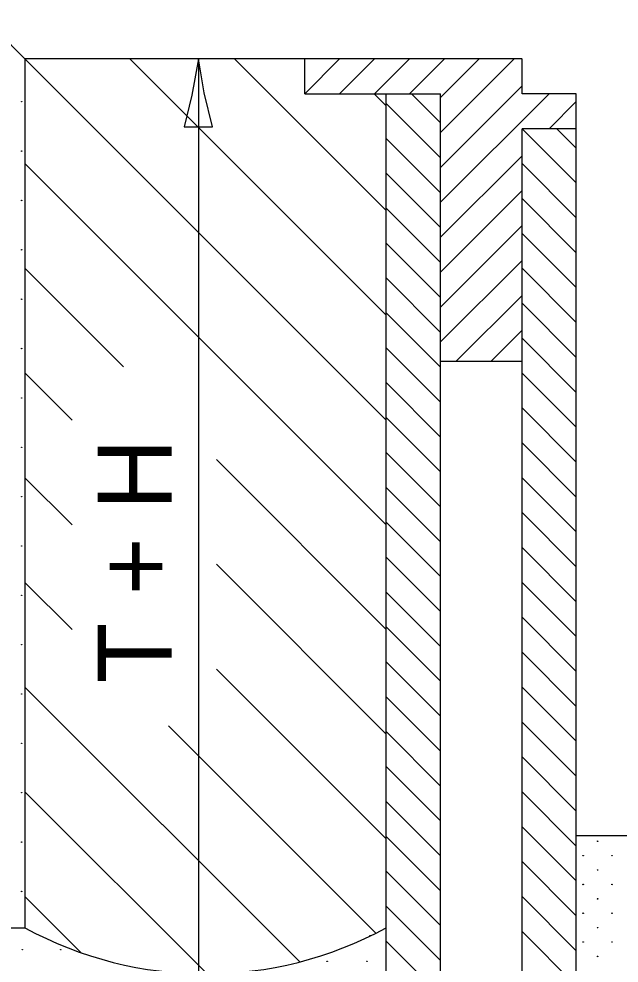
# Model space of a CAD drawing. Extents: x 2261656 to 2262286, y -3123885 to -3123485.
# Drawn here: x 2261712.11 to 2261736.86, y -3123793.29 to -3123754.34 of the extents above; entities that cross this region are included whole.
import ezdxf

# ---------------------------------------------------------------- set-up
doc = ezdxf.new("R2010")
doc.units = 0
doc.layers.add('RD_Pr_Roadway_Dimensions', color=7, linetype='Continuous')
doc.layers.add('RD_Pr_Roadway_Items', color=7, linetype='Continuous')

msp = doc.modelspace()

# ---------------------------------------------------------------- linework, layer by layer
at = {"layer": 'RD_Pr_Roadway_Dimensions'}
msp.add_line((2261719.515, -3123755.995), (2261719.515, -3123807.369), dxfattribs=at)
msp.add_lwpolyline([(2261718.93, -3123758.793), (2261719.515, -3123758.795), (2261720.101, -3123758.795), (2261719.758, -3123757.395), (2261719.515, -3123755.995), (2261719.244, -3123757.488)], close=True, dxfattribs=at)
at = {"layer": 'RD_Pr_Roadway_Items'}
for p, q in [((2261712.364, -3123755.995), (2261710.71, -3123754.344)), ((2261727.256, -3123770.888), (2261712.363, -3123755.995)), ((2261712.364, -3123755.995), (2261712.364, -3123791.831)), ((2261732.858, -3123755.995), (2261712.364, -3123755.995)), ((2261727.256, -3123766.57), (2261716.681, -3123755.995)), ((2261727.256, -3123762.251), (2261720.999, -3123755.995)), ((2261723.898, -3123755.995), (2261723.898, -3123755.995)), ((2261723.898, -3123757.434), (2261725.338, -3123755.995)), ((2261723.899, -3123757.437), (2261723.899, -3123755.995)), ((2261725.335, -3123757.436), (2261726.777, -3123755.995)), ((2261726.775, -3123757.436), (2261728.216, -3123755.995)), ((2261728.214, -3123757.436), (2261729.656, -3123755.995)), ((2261729.498, -3123757.592), (2261731.095, -3123755.995)), ((2261729.498, -3123759.031), (2261732.534, -3123755.995)), ((2261732.858, -3123757.437), (2261732.858, -3123755.999)), ((2261723.899, -3123757.437), (2261729.498, -3123757.437)), ((2261727.256, -3123757.933), (2261726.759, -3123757.436)), ((2261727.256, -3123807.589), (2261727.256, -3123757.437)), ((2261729.498, -3123758.636), (2261728.299, -3123757.436)), ((2261729.498, -3123760.471), (2261732.858, -3123757.111)), ((2261729.498, -3123761.91), (2261733.975, -3123757.433)), ((2261729.498, -3123807.574), (2261729.498, -3123757.437)), ((2261735.094, -3123757.437), (2261732.858, -3123757.437)), ((2261735.094, -3123758.875), (2261735.094, -3123757.437)), ((2261729.498, -3123760.075), (2261727.256, -3123757.833)), ((2261733.973, -3123758.875), (2261735.094, -3123757.753)), ((2261735.094, -3123758.875), (2261732.858, -3123758.875)), ((2261732.858, -3123807.707), (2261732.858, -3123758.875)), ((2261735.094, -3123761.111), (2261732.858, -3123758.875)), ((2261735.094, -3123759.672), (2261734.297, -3123758.875)), ((2261735.094, -3123807.546), (2261735.094, -3123758.875)), ((2261729.498, -3123761.514), (2261727.256, -3123759.272)), ((2261729.498, -3123763.349), (2261732.858, -3123759.99)), ((2261727.257, -3123775.206), (2261712.363, -3123760.313)), ((2261735.094, -3123762.55), (2261732.858, -3123760.314)), ((2261729.498, -3123762.954), (2261727.256, -3123760.711)), ((2261729.498, -3123764.789), (2261732.858, -3123761.429)), ((2261735.094, -3123763.99), (2261732.858, -3123761.753)), ((2261729.498, -3123764.393), (2261727.256, -3123762.151)), ((2261729.498, -3123766.228), (2261732.858, -3123762.868)), ((2261735.094, -3123765.429), (2261732.858, -3123763.193)), ((2261729.498, -3123765.832), (2261727.256, -3123763.59)), ((2261729.498, -3123767.667), (2261732.858, -3123764.308)), ((2261716.424, -3123768.691), (2261712.363, -3123764.631)), ((2261735.094, -3123766.868), (2261732.858, -3123764.632)), ((2261729.498, -3123767.272), (2261727.256, -3123765.029)), ((2261730.132, -3123768.473), (2261732.858, -3123765.747)), ((2261735.094, -3123768.308), (2261732.858, -3123766.071)), ((2261729.498, -3123768.711), (2261727.256, -3123766.469)), ((2261731.571, -3123768.473), (2261732.858, -3123767.186)), ((2261735.094, -3123769.747), (2261732.858, -3123767.511)), ((2261729.498, -3123770.15), (2261727.256, -3123767.908)), ((2261732.858, -3123768.473), (2261729.498, -3123768.473)), ((2261714.306, -3123770.892), (2261712.363, -3123768.949)), ((2261735.094, -3123771.186), (2261732.858, -3123768.95)), ((2261729.498, -3123771.59), (2261727.256, -3123769.347)), ((2261735.094, -3123772.626), (2261732.858, -3123770.389)), ((2261729.498, -3123773.029), (2261727.256, -3123770.787)), ((2261735.094, -3123774.065), (2261732.858, -3123771.829)), ((2261729.498, -3123774.468), (2261727.256, -3123772.226)), ((2261727.257, -3123779.524), (2261720.254, -3123772.521)), ((2261714.306, -3123775.21), (2261712.363, -3123773.267)), ((2261735.094, -3123775.504), (2261732.858, -3123773.268)), ((2261729.498, -3123775.908), (2261727.256, -3123773.665)), ((2261735.094, -3123776.944), (2261732.858, -3123774.707)), ((2261729.498, -3123777.347), (2261727.256, -3123775.105)), ((2261735.094, -3123778.383), (2261732.858, -3123776.147)), ((2261729.498, -3123778.786), (2261727.256, -3123776.544)), ((2261727.257, -3123783.842), (2261720.254, -3123776.839)), ((2261714.306, -3123779.528), (2261712.363, -3123777.585)), ((2261735.094, -3123779.822), (2261732.858, -3123777.586)), ((2261729.498, -3123780.226), (2261727.256, -3123777.983)), ((2261735.094, -3123781.262), (2261732.858, -3123779.025)), ((2261729.498, -3123781.665), (2261727.256, -3123779.423)), ((2261735.094, -3123782.701), (2261732.858, -3123780.465)), ((2261727.257, -3123788.161), (2261720.254, -3123781.157)), ((2261729.498, -3123783.104), (2261727.256, -3123780.862)), ((2261723.697, -3123793.236), (2261712.363, -3123781.903)), ((2261735.094, -3123784.14), (2261732.858, -3123781.904)), ((2261729.498, -3123784.544), (2261727.256, -3123782.301)), ((2261726.832, -3123792.054), (2261718.284, -3123783.505)), ((2261735.094, -3123785.58), (2261732.858, -3123783.343)), ((2261729.498, -3123785.983), (2261727.256, -3123783.741)), ((2261735.094, -3123787.019), (2261732.858, -3123784.783)), ((2261729.498, -3123787.422), (2261727.256, -3123785.18)), ((2261719.872, -3123793.729), (2261712.363, -3123786.221)), ((2261735.094, -3123788.458), (2261732.858, -3123786.222)), ((2261729.498, -3123788.862), (2261727.256, -3123786.62)), ((2261735.094, -3123789.898), (2261732.858, -3123787.661)), ((2261729.498, -3123790.301), (2261727.256, -3123788.059)), ((2261735.094, -3123788.025), (2261763.006, -3123788.025)), ((2261735.094, -3123791.337), (2261732.858, -3123789.101)), ((2261729.498, -3123791.74), (2261727.256, -3123789.498)), ((2261714.685, -3123792.86), (2261712.363, -3123790.539)), ((2261735.094, -3123792.776), (2261732.858, -3123790.54)), ((2261729.498, -3123793.18), (2261727.256, -3123790.938)), ((2261691.028, -3123791.831), (2261712.364, -3123791.831)), ((2261735.094, -3123794.216), (2261732.858, -3123791.98)), ((2261729.498, -3123794.619), (2261727.256, -3123792.377))]:
    msp.add_line(p, q, dxfattribs=at)
for centre, radius in [((2261712.224, -3123757.762), 0.0096), ((2261712.224, -3123759.798), 0.0096), ((2261712.224, -3123761.834), 0.0096), ((2261712.224, -3123763.869), 0.0096), ((2261712.224, -3123765.905), 0.0096), ((2261712.224, -3123767.941), 0.0096), ((2261712.224, -3123769.976), 0.0096), ((2261712.224, -3123772.012), 0.0096), ((2261712.224, -3123774.048), 0.0096), ((2261712.224, -3123776.083), 0.0096), ((2261712.224, -3123778.119), 0.0096), ((2261712.224, -3123780.154), 0.0096), ((2261712.224, -3123782.19), 0.0096), ((2261712.224, -3123784.226), 0.0096), ((2261712.224, -3123786.261), 0.0096), ((2261712.224, -3123788.297), 0.0096), ((2261735.972, -3123788.26), 0.0112), ((2261735.379, -3123788.854), 0.0112), ((2261736.566, -3123788.854), 0.0112), ((2261735.972, -3123789.448), 0.0112), ((2261735.379, -3123790.042), 0.0112), ((2261736.566, -3123790.042), 0.0112), ((2261712.224, -3123790.333), 0.0096), ((2261735.972, -3123790.636), 0.0112), ((2261735.379, -3123791.229), 0.0112), ((2261736.566, -3123791.229), 0.0112), ((2261735.972, -3123791.823), 0.0112), ((2261726.597, -3123792.154), 0.0112), ((2261735.379, -3123792.417), 0.0112), ((2261736.566, -3123792.417), 0.0112), ((2261712.257, -3123792.732), 0.0112), ((2261713.841, -3123792.732), 0.0112), ((2261724.823, -3123793.215), 0.0112), ((2261726.462, -3123793.215), 0.0112), ((2261735.972, -3123793.011), 0.0112)]:
    msp.add_circle(centre, radius, dxfattribs=at)
msp.add_arc((2261719.811, -3123778.18), 15.55, 241.3869, 298.6131, dxfattribs=at)

# ---------------------------------------------------------------- texts
at = {"layer": 'RD_Pr_Roadway_Dimensions'}
msp.add_text('T + H', height=3.048, rotation=90, dxfattribs=at).set_placement((2261718.411, -3123781.739))

doc.saveas('drawing.dxf')
